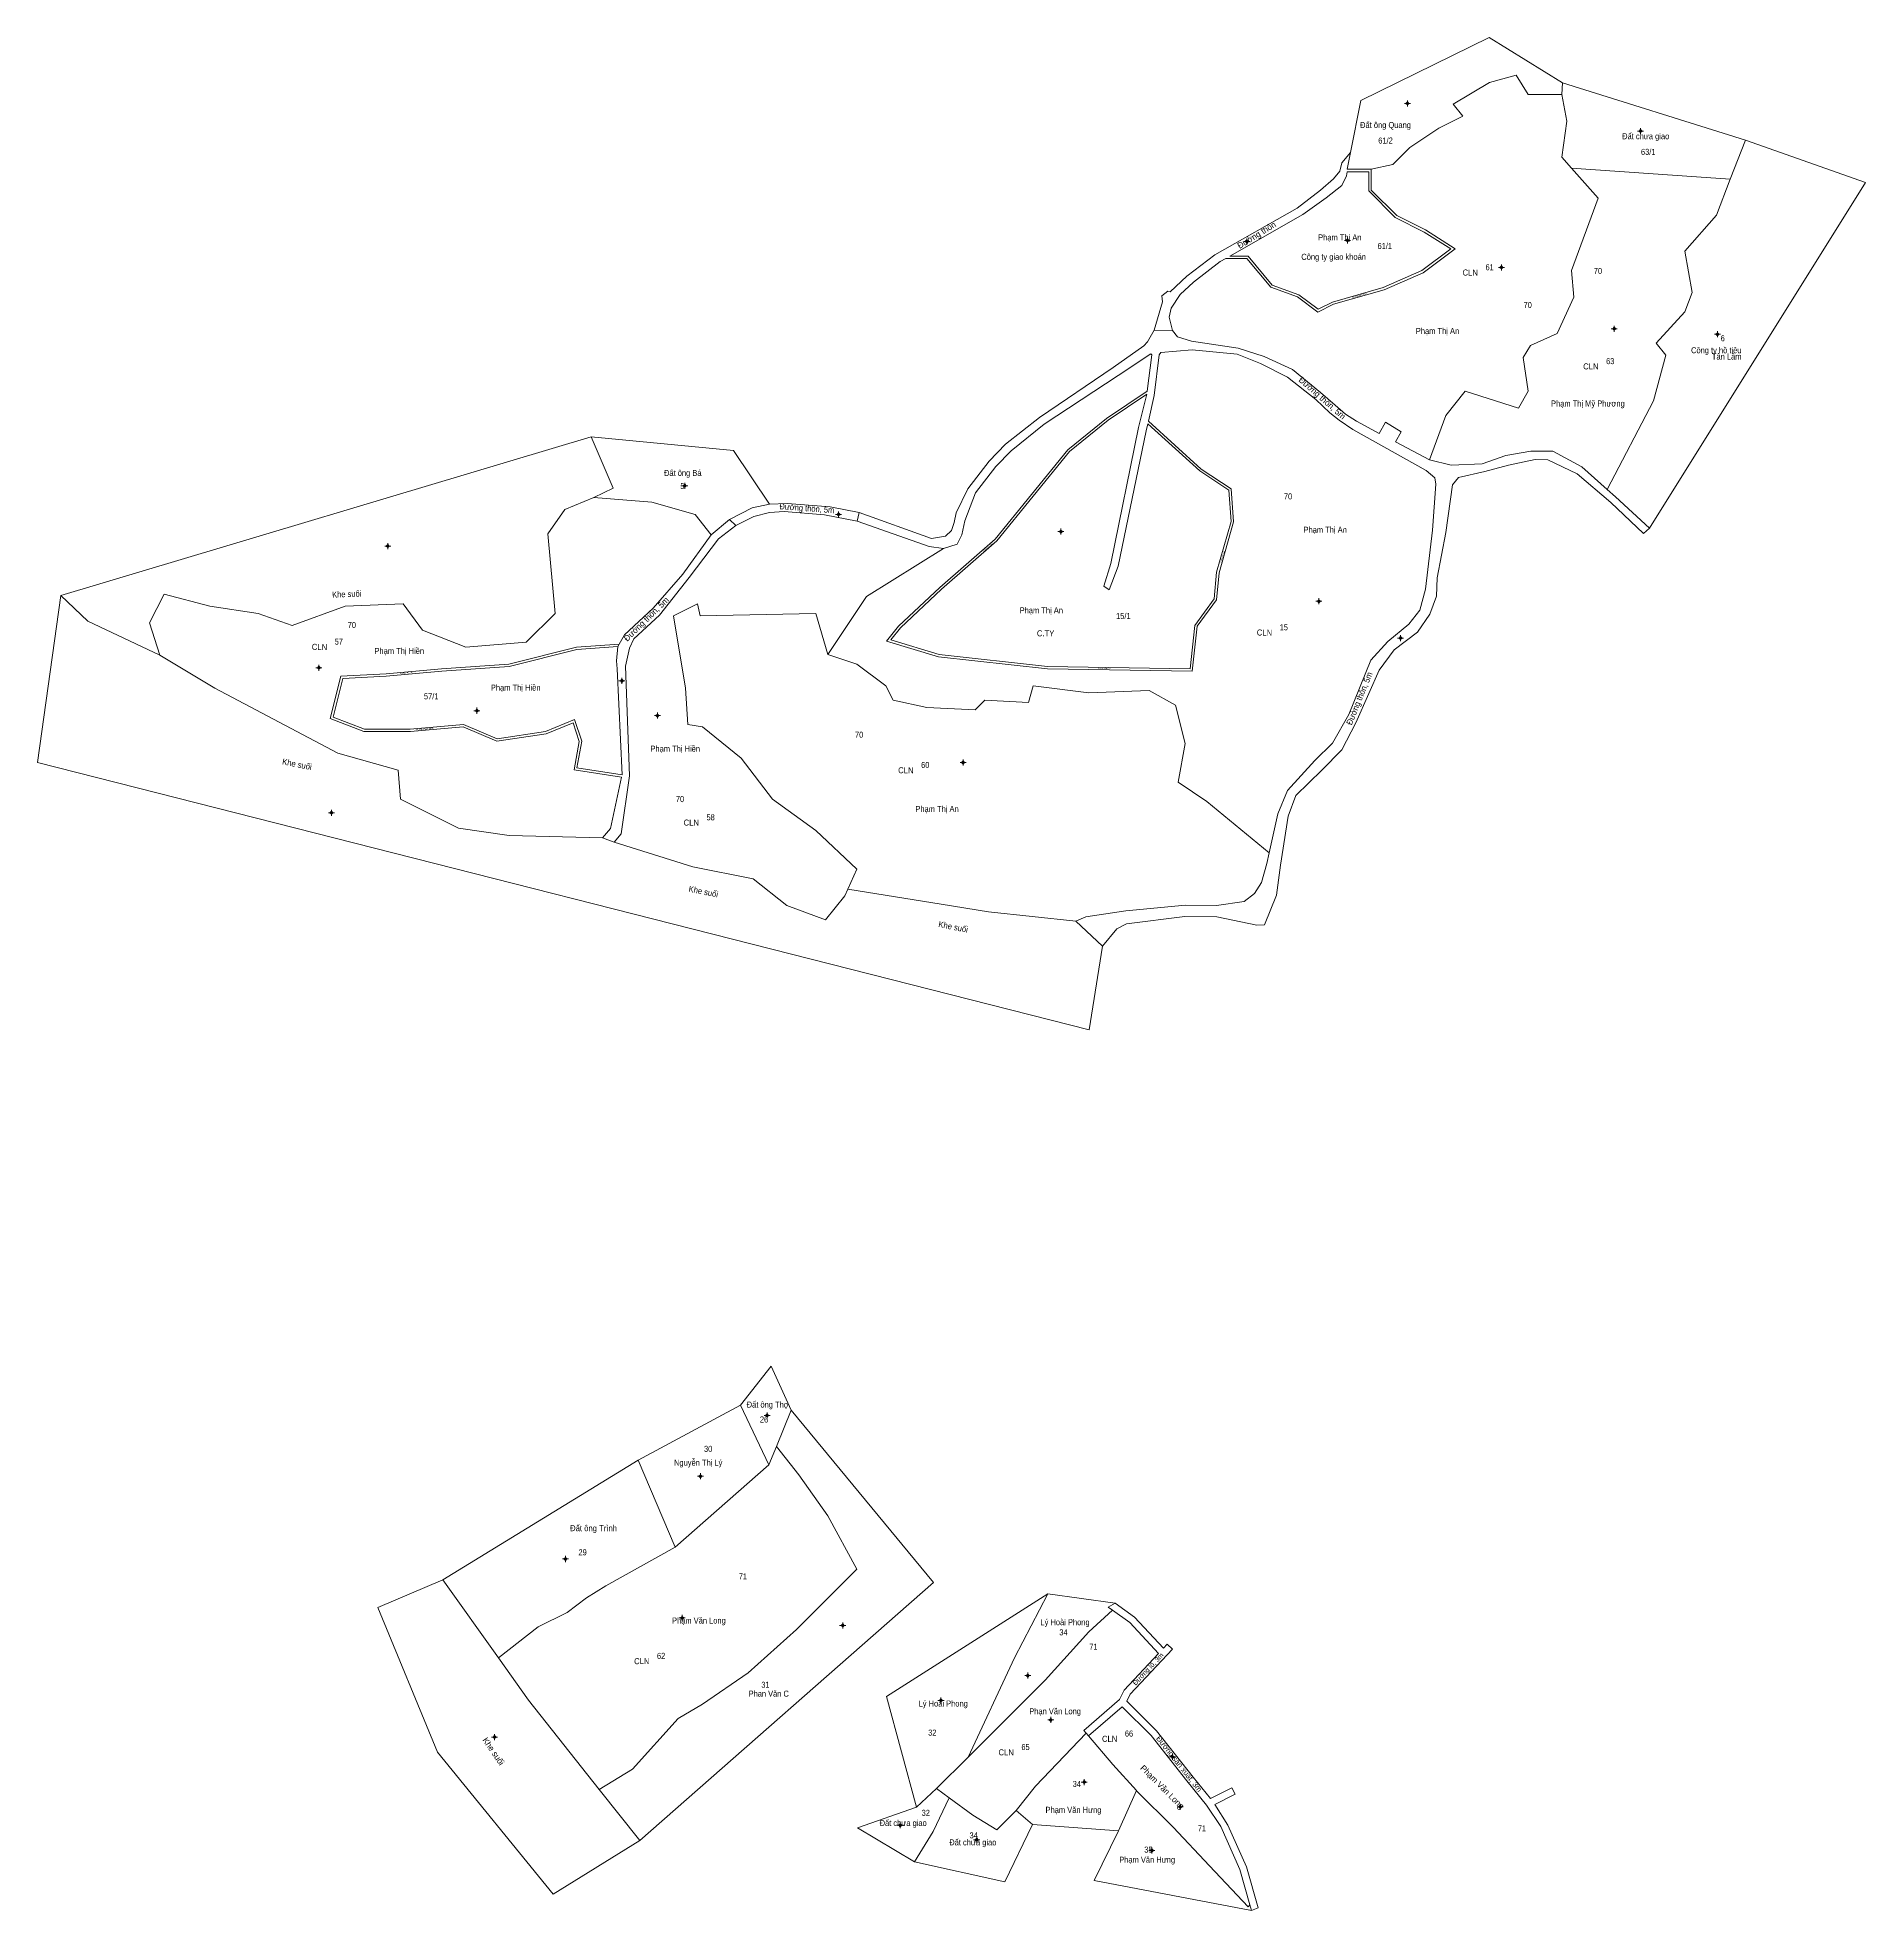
# Model space of a CAD drawing. Header units: metres. Extents: x 538455 to 541653, y 1847238 to 1851303.
# Drawn here: x 539082 to 539839, y 1847238 to 1848015 of the extents above; entities that cross this region are included whole.
import ezdxf
from ezdxf.enums import TextEntityAlignment as Align

# ---------------------------------------------------------------- set-up
doc = ezdxf.new("R2010")
doc.units = ezdxf.units.M
for name, color, linetype in [('1', 7, 'Continuous'), ('2', 7, 'Continuous'), ('3', 7, 'Continuous'), ('4', 7, 'Continuous')]:
    doc.layers.add(name, color=color, linetype=linetype)
for name, color, linetype, lineweight in [('11', 7, 'Continuous', 13), ('22', 7, 'Continuous', 13), ('5', 7, 'Continuous', 13)]:
    doc.layers.add(name, color=color, linetype=linetype, lineweight=lineweight)

msp = doc.modelspace()

# ---------------------------------------------------------------- hatches: boundary and pattern name
at = {"layer": '11'}
for points in [[(539649.16, 1847987.31, 1), (539648.86, 1847987.31, 1)], [(539745.78, 1847975.83, 1), (539745.48, 1847975.83, 1)], [(539582.69, 1847930.06, 1), (539582.39, 1847930.06, 1)], [(539624.34, 1847930.5, 1), (539624.04, 1847930.5, 1)], [(539688.12, 1847919.33, 1), (539687.82, 1847919.33, 1)], [(539734.83, 1847893.91, 1), (539734.53, 1847893.91, 1)], [(539777.56, 1847891.64, 1), (539777.26, 1847891.64, 1)], [(539349.8, 1847828.85, 1), (539349.5, 1847828.85, 1)], [(539413.57, 1847816.99, 1), (539413.27, 1847816.99, 1)], [(539226.79, 1847803.87, 1), (539226.49, 1847803.87, 1)], [(539505.67, 1847809.89, 1), (539505.37, 1847809.89, 1)], [(539612.49, 1847780.99, 1), (539612.19, 1847780.99, 1)], [(539646.33, 1847765.73, 1), (539646.03, 1847765.73, 1)], [(539198.31, 1847753.47, 1), (539198.01, 1847753.47, 1)], [(539323.81, 1847748.04, 1), (539323.51, 1847748.04, 1)], [(539263.73, 1847735.67, 1), (539263.43, 1847735.67, 1)], [(539338.5, 1847733.62, 1), (539338.2, 1847733.62, 1)], [(539465.11, 1847714.2, 1), (539464.81, 1847714.2, 1)], [(539203.46, 1847693.35, 1), (539203.16, 1847693.35, 1)], [(539383.94, 1847443.66, 1), (539383.64, 1847443.66, 1)], [(539356.33, 1847418.46, 1), (539356.03, 1847418.46, 1)], [(539300.42, 1847384.16, 1), (539300.12, 1847384.16, 1)], [(539348.75, 1847359.73, 1), (539348.45, 1847359.73, 1)], [(539415.24, 1847356.64, 1), (539414.94, 1847356.64, 1)], [(539491.9, 1847335.86, 1), (539491.6, 1847335.86, 1)], [(539455.97, 1847325.54, 1), (539455.67, 1847325.54, 1)], [(539501.42, 1847317.49, 1), (539501.12, 1847317.49, 1)], [(539271.03, 1847310.38, 1), (539270.73, 1847310.38, 1)], [(539551.92, 1847302.16, 1), (539551.62, 1847302.16, 1)], [(539515.28, 1847291.73, 1), (539514.98, 1847291.73, 1)], [(539555.01, 1847281.48, 1), (539554.71, 1847281.48, 1)], [(539439.12, 1847273.83, 1), (539438.82, 1847273.83, 1)], [(539470.75, 1847267.82, 1), (539470.45, 1847267.82, 1)], [(539543.35, 1847263.36, 1), (539543.05, 1847263.36, 1)]]:
    msp.add_hatch(color=256, dxfattribs=at).paths.add_polyline_path(points)

# ---------------------------------------------------------------- linework, layer by layer
for p, q in [((539648.39, 1847987.31), (539647.76, 1847987.31)), ((539649.01, 1847988.56), (539649.01, 1847987.93)), ((539649.01, 1847986.69), (539649.01, 1847986.06)), ((539650.26, 1847987.31), (539649.63, 1847987.31)), ((539745.01, 1847975.83), (539744.38, 1847975.83)), ((539745.63, 1847977.08), (539745.63, 1847976.45)), ((539745.63, 1847975.21), (539745.63, 1847974.58)), ((539746.88, 1847975.83), (539746.25, 1847975.83)), ((539581.91, 1847930.06), (539581.29, 1847930.06)), ((539582.54, 1847931.31), (539582.54, 1847930.69)), ((539582.54, 1847929.43), (539582.54, 1847928.81)), ((539583.79, 1847930.06), (539583.17, 1847930.06)), ((539623.56, 1847930.5), (539622.94, 1847930.5)), ((539624.19, 1847931.75), (539624.19, 1847931.13)), ((539624.19, 1847929.87), (539624.19, 1847929.25)), ((539625.44, 1847930.5), (539624.81, 1847930.5)), ((539687.35, 1847919.33), (539686.72, 1847919.33)), ((539687.97, 1847920.58), (539687.97, 1847919.95)), ((539689.22, 1847919.33), (539688.59, 1847919.33)), ((539687.97, 1847918.71), (539687.97, 1847918.08)), ((539734.06, 1847893.91), (539733.43, 1847893.91)), ((539734.68, 1847895.16), (539734.68, 1847894.53)), ((539734.68, 1847893.29), (539734.68, 1847892.66)), ((539735.93, 1847893.91), (539735.31, 1847893.91)), ((539776.79, 1847891.64), (539776.16, 1847891.64)), ((539777.41, 1847892.89), (539777.41, 1847892.27)), ((539777.41, 1847891.01), (539777.41, 1847890.39)), ((539778.66, 1847891.64), (539778.03, 1847891.64)), ((539349.03, 1847828.85), (539348.4, 1847828.85)), ((539349.65, 1847830.1), (539349.65, 1847829.47)), ((539349.65, 1847828.23), (539349.65, 1847827.6)), ((539350.9, 1847828.85), (539350.27, 1847828.85)), ((539413.42, 1847818.24), (539413.42, 1847817.61)), ((539412.8, 1847816.99), (539412.17, 1847816.99)), ((539413.42, 1847816.37), (539413.42, 1847815.74)), ((539414.67, 1847816.99), (539414.05, 1847816.99)), ((539505.52, 1847811.14), (539505.52, 1847810.51)), ((539226.01, 1847803.87), (539225.39, 1847803.87)), ((539226.64, 1847805.12), (539226.64, 1847804.49)), ((539226.64, 1847803.25), (539226.64, 1847802.62)), ((539227.89, 1847803.87), (539227.27, 1847803.87)), ((539504.89, 1847809.89), (539504.27, 1847809.89)), ((539505.52, 1847809.27), (539505.52, 1847808.64)), ((539506.77, 1847809.89), (539506.15, 1847809.89)), ((539611.71, 1847780.99), (539611.09, 1847780.99)), ((539612.34, 1847782.24), (539612.34, 1847781.61)), ((539612.34, 1847780.37), (539612.34, 1847779.74)), ((539613.59, 1847780.99), (539612.97, 1847780.99)), ((539645.56, 1847765.73), (539644.93, 1847765.73)), ((539646.18, 1847766.98), (539646.18, 1847766.35)), ((539646.18, 1847765.11), (539646.18, 1847764.48)), ((539647.43, 1847765.73), (539646.81, 1847765.73)), ((539197.53, 1847753.47), (539196.91, 1847753.47)), ((539198.16, 1847754.72), (539198.16, 1847754.09)), ((539198.16, 1847752.85), (539198.16, 1847752.22)), ((539199.41, 1847753.47), (539198.79, 1847753.47)), ((539323.66, 1847749.29), (539323.66, 1847748.67)), ((539323.03, 1847748.04), (539322.41, 1847748.04)), ((539323.66, 1847747.41), (539323.66, 1847746.79)), ((539324.91, 1847748.04), (539324.29, 1847748.04)), ((539262.95, 1847735.67), (539262.33, 1847735.67)), ((539263.58, 1847736.92), (539263.58, 1847736.29)), ((539263.58, 1847735.05), (539263.58, 1847734.42)), ((539264.83, 1847735.67), (539264.2, 1847735.67)), ((539337.73, 1847733.62), (539337.1, 1847733.62)), ((539338.35, 1847734.87), (539338.35, 1847734.25)), ((539338.35, 1847732.99), (539338.35, 1847732.37)), ((539339.6, 1847733.62), (539338.97, 1847733.62)), ((539464.33, 1847714.2), (539463.71, 1847714.2)), ((539464.96, 1847715.45), (539464.96, 1847714.83)), ((539464.96, 1847713.57), (539464.96, 1847712.95)), ((539466.21, 1847714.2), (539465.59, 1847714.2)), ((539203.31, 1847694.6), (539203.31, 1847693.97)), ((539202.69, 1847693.35), (539202.06, 1847693.35)), ((539203.31, 1847692.73), (539203.31, 1847692.1)), ((539204.56, 1847693.35), (539203.94, 1847693.35)), ((539383.17, 1847443.66), (539382.54, 1847443.66)), ((539383.79, 1847444.91), (539383.79, 1847444.29)), ((539383.79, 1847443.03), (539383.79, 1847442.41)), ((539385.04, 1847443.66), (539384.41, 1847443.66)), ((539355.56, 1847418.46), (539354.93, 1847418.46)), ((539356.18, 1847419.71), (539356.18, 1847419.09)), ((539356.18, 1847417.83), (539356.18, 1847417.21)), ((539357.43, 1847418.46), (539356.81, 1847418.46)), ((539299.65, 1847384.16), (539299.02, 1847384.16)), ((539300.27, 1847385.41), (539300.27, 1847384.79)), ((539300.27, 1847383.53), (539300.27, 1847382.91)), ((539301.52, 1847384.16), (539300.89, 1847384.16)), ((539348.6, 1847360.98), (539348.6, 1847360.35)), ((539347.97, 1847359.73), (539347.35, 1847359.73)), ((539348.6, 1847359.11), (539348.6, 1847358.48)), ((539349.85, 1847359.73), (539349.23, 1847359.73)), ((539414.47, 1847356.64), (539413.84, 1847356.64)), ((539415.09, 1847357.89), (539415.09, 1847357.27)), ((539415.09, 1847356.01), (539415.09, 1847355.39)), ((539416.34, 1847356.64), (539415.71, 1847356.64)), ((539491.75, 1847337.11), (539491.75, 1847336.49)), ((539491.13, 1847335.86), (539490.5, 1847335.86)), ((539491.75, 1847335.23), (539491.75, 1847334.61)), ((539493, 1847335.86), (539492.37, 1847335.86)), ((539455.19, 1847325.54), (539454.57, 1847325.54)), ((539455.82, 1847326.79), (539455.82, 1847326.17)), ((539455.82, 1847324.91), (539455.82, 1847324.29)), ((539457.07, 1847325.54), (539456.44, 1847325.54)), ((539500.65, 1847317.49), (539500.02, 1847317.49)), ((539501.27, 1847318.74), (539501.27, 1847318.11)), ((539501.27, 1847316.87), (539501.27, 1847316.24)), ((539502.52, 1847317.49), (539501.89, 1847317.49)), ((539270.25, 1847310.38), (539269.63, 1847310.38)), ((539270.88, 1847311.63), (539270.88, 1847311.01)), ((539270.88, 1847309.75), (539270.88, 1847309.13)), ((539272.13, 1847310.38), (539271.51, 1847310.38)), ((539551.15, 1847302.16), (539550.52, 1847302.16)), ((539551.77, 1847303.41), (539551.77, 1847302.79)), ((539551.77, 1847301.53), (539551.77, 1847300.91)), ((539553.02, 1847302.16), (539552.39, 1847302.16)), ((539514.51, 1847291.73), (539513.88, 1847291.73)), ((539515.13, 1847292.98), (539515.13, 1847292.35)), ((539515.13, 1847291.11), (539515.13, 1847290.48)), ((539516.38, 1847291.73), (539515.75, 1847291.73)), ((539554.86, 1847282.73), (539554.86, 1847282.11)), ((539438.97, 1847275.08), (539438.97, 1847274.45)), ((539554.23, 1847281.48), (539553.61, 1847281.48)), ((539554.86, 1847280.85), (539554.86, 1847280.23)), ((539556.11, 1847281.48), (539555.49, 1847281.48)), ((539438.35, 1847273.83), (539437.72, 1847273.83)), ((539438.97, 1847273.21), (539438.97, 1847272.58)), ((539440.22, 1847273.83), (539439.59, 1847273.83)), ((539469.97, 1847267.82), (539469.35, 1847267.82)), ((539470.6, 1847269.07), (539470.6, 1847268.45)), ((539470.6, 1847267.19), (539470.6, 1847266.57)), ((539471.85, 1847267.82), (539471.23, 1847267.82)), ((539542.57, 1847263.36), (539541.95, 1847263.36)), ((539543.2, 1847264.61), (539543.2, 1847263.99)), ((539543.2, 1847262.73), (539543.2, 1847262.11)), ((539544.45, 1847263.36), (539543.82, 1847263.36))]:
    msp.add_line(p, q, dxfattribs=at)
for points in [[(539649.01, 1847987.93), (539648.39, 1847987.31), (539649.01, 1847986.69), (539649.63, 1847987.31)], [(539745.63, 1847976.45), (539745.01, 1847975.83), (539745.63, 1847975.21), (539746.25, 1847975.83)], [(539582.54, 1847930.69), (539581.91, 1847930.06), (539582.54, 1847929.43), (539583.17, 1847930.06)], [(539624.19, 1847931.13), (539623.56, 1847930.5), (539624.19, 1847929.87), (539624.81, 1847930.5)], [(539687.97, 1847919.95), (539687.35, 1847919.33), (539687.97, 1847918.71), (539688.59, 1847919.33)], [(539734.68, 1847894.53), (539734.06, 1847893.91), (539734.68, 1847893.29), (539735.31, 1847893.91)], [(539777.41, 1847892.27), (539776.79, 1847891.64), (539777.41, 1847891.01), (539778.03, 1847891.64)], [(539349.65, 1847829.47), (539349.03, 1847828.85), (539349.65, 1847828.23), (539350.27, 1847828.85)], [(539413.42, 1847817.61), (539412.8, 1847816.99), (539413.42, 1847816.37), (539414.05, 1847816.99)], [(539505.52, 1847810.51), (539504.89, 1847809.89), (539505.52, 1847809.27), (539506.15, 1847809.89)], [(539226.64, 1847804.49), (539226.01, 1847803.87), (539226.64, 1847803.25), (539227.27, 1847803.87)], [(539612.34, 1847781.61), (539611.71, 1847780.99), (539612.34, 1847780.37), (539612.97, 1847780.99)], [(539646.18, 1847766.35), (539645.56, 1847765.73), (539646.18, 1847765.11), (539646.81, 1847765.73)], [(539198.16, 1847754.09), (539197.53, 1847753.47), (539198.16, 1847752.85), (539198.79, 1847753.47)], [(539323.66, 1847748.67), (539323.03, 1847748.04), (539323.66, 1847747.41), (539324.29, 1847748.04)], [(539263.58, 1847736.29), (539262.95, 1847735.67), (539263.58, 1847735.05), (539264.2, 1847735.67)], [(539338.35, 1847734.25), (539337.73, 1847733.62), (539338.35, 1847732.99), (539338.97, 1847733.62)], [(539464.96, 1847714.83), (539464.33, 1847714.2), (539464.96, 1847713.57), (539465.59, 1847714.2)], [(539203.31, 1847693.97), (539202.69, 1847693.35), (539203.31, 1847692.73), (539203.94, 1847693.35)], [(539383.79, 1847444.29), (539383.17, 1847443.66), (539383.79, 1847443.03), (539384.41, 1847443.66)], [(539356.18, 1847419.09), (539355.56, 1847418.46), (539356.18, 1847417.83), (539356.81, 1847418.46)], [(539300.27, 1847384.79), (539299.65, 1847384.16), (539300.27, 1847383.53), (539300.89, 1847384.16)], [(539348.6, 1847360.35), (539347.97, 1847359.73), (539348.6, 1847359.11), (539349.23, 1847359.73)], [(539415.09, 1847357.27), (539414.47, 1847356.64), (539415.09, 1847356.01), (539415.71, 1847356.64)], [(539491.75, 1847336.49), (539491.13, 1847335.86), (539491.75, 1847335.23), (539492.37, 1847335.86)], [(539455.82, 1847326.17), (539455.19, 1847325.54), (539455.82, 1847324.91), (539456.44, 1847325.54)], [(539501.27, 1847318.11), (539500.65, 1847317.49), (539501.27, 1847316.87), (539501.89, 1847317.49)], [(539270.88, 1847311.01), (539270.25, 1847310.38), (539270.88, 1847309.75), (539271.51, 1847310.38)], [(539551.77, 1847302.79), (539551.15, 1847302.16), (539551.77, 1847301.53), (539552.39, 1847302.16)], [(539515.13, 1847292.35), (539514.51, 1847291.73), (539515.13, 1847291.11), (539515.75, 1847291.73)], [(539554.86, 1847282.11), (539554.23, 1847281.48), (539554.86, 1847280.85), (539555.49, 1847281.48)], [(539438.97, 1847274.45), (539438.35, 1847273.83), (539438.97, 1847273.21), (539439.59, 1847273.83)], [(539470.6, 1847268.45), (539469.97, 1847267.82), (539470.6, 1847267.19), (539471.23, 1847267.82)], [(539543.2, 1847263.99), (539542.57, 1847263.36), (539543.2, 1847262.73), (539543.82, 1847263.36)]]:
    msp.add_lwpolyline(points, close=True, dxfattribs=at)
for centre in [(539649.01, 1847987.31), (539745.63, 1847975.83), (539582.54, 1847930.06), (539624.19, 1847930.5), (539687.97, 1847919.33), (539734.68, 1847893.91), (539777.41, 1847891.64), (539349.65, 1847828.85), (539413.42, 1847816.99), (539226.64, 1847803.87), (539505.52, 1847809.89), (539612.34, 1847780.99), (539646.18, 1847765.73), (539198.16, 1847753.47), (539323.66, 1847748.04), (539263.58, 1847735.67), (539338.35, 1847733.62), (539464.96, 1847714.2), (539203.31, 1847693.35), (539383.79, 1847443.66), (539356.18, 1847418.46), (539300.27, 1847384.16), (539348.6, 1847359.73), (539415.09, 1847356.64), (539491.75, 1847335.86), (539455.82, 1847325.54), (539501.27, 1847317.49), (539270.88, 1847310.38), (539551.77, 1847302.16), (539515.13, 1847291.73), (539554.86, 1847281.48), (539438.97, 1847273.83), (539470.6, 1847267.82), (539543.2, 1847263.36)]:
    msp.add_circle(centre, 0.15, dxfattribs=at)
at = {"layer": '22'}
for p, q in [((539421.88, 1847817.81), (539421.15, 1847814.26)), ((539321.92, 1847762.21), (539322.52, 1847763.26))]:
    msp.add_line(p, q, dxfattribs=at)
for points in [[(539544.18, 1847893.35), (539547.52, 1847905.05), (539547.23, 1847907.54), (539549.8, 1847909.49), (539550.77, 1847909.28), (539557.68, 1847915.76), (539569.25, 1847924.54), (539603.35, 1847943.93), (539613.08, 1847951.36), (539618.43, 1847956.07), (539620.99, 1847959.2), (539621.84, 1847962.67), (539625.41, 1847966.96), (539624.09, 1847960), (539634, 1847960), (539634, 1847951.41), (539644.59, 1847940.82), (539656.49, 1847934.87), (539668.76, 1847927.07), (539655.51, 1847917.13), (539639.34, 1847910.06), (539618.36, 1847904.06), (539611.89, 1847900.83), (539603.52, 1847907.11), (539592.4, 1847911.15), (539582.53, 1847923), (539573.74, 1847923), (539571.51, 1847921.73), (539560.41, 1847913.25), (539554.89, 1847908.05), (539551.22, 1847902.43), (539550.4, 1847898.7), (539551.66, 1847893.17)], [(539575.49, 1847924), (539605.66, 1847941.21), (539615.4, 1847948.15), (539621.79, 1847953.23), (539623.8, 1847957.23), (539624.09, 1847959), (539633, 1847959), (539633, 1847951), (539644, 1847940), (539656, 1847934), (539667, 1847927), (539655, 1847918), (539639, 1847911), (539618, 1847905), (539612, 1847902), (539604, 1847908), (539593, 1847912), (539583, 1847924)], [(539435, 1847765), (539455, 1847759), (539500, 1847754), (539559, 1847753), (539561, 1847771), (539569, 1847782), (539570, 1847793), (539576, 1847814), (539575, 1847827), (539563, 1847835), (539541.45, 1847854.55), (539540.79, 1847851.65), (539529.19, 1847795.61), (539525.43, 1847785.68), (539523.21, 1847787.25), (539526.23, 1847796.69), (539537.61, 1847853.04), (539541.02, 1847866.78), (539525, 1847856), (539509, 1847843), (539479, 1847806), (539456, 1847786), (539439, 1847770)], [(539321.92, 1847762.21), (539321.46, 1847756.3), (539321.67, 1847753.02), (539323.74, 1847709.13), (539305, 1847712), (539307, 1847723), (539304, 1847732), (539292, 1847727), (539272, 1847724), (539258, 1847730), (539236, 1847728), (539217, 1847728), (539204, 1847733), (539208, 1847749), (539226, 1847750), (539249, 1847752), (539277, 1847754), (539305, 1847761)], [(539515.03, 1847313.14), (539516, 1847312), (539516.96, 1847310.86), (539530.92, 1847322.96), (539542.86, 1847311.02), (539557.67, 1847292.26), (539565.79, 1847282.11), (539571.67, 1847273.29), (539579.58, 1847255.49), (539583.79, 1847240.79), (539584.45, 1847238.49), (539587.24, 1847239.61), (539582.4, 1847256.56), (539574.59, 1847273.84), (539569.19, 1847282.42), (539577.67, 1847286.66), (539576.33, 1847289.34), (539567.42, 1847284.88), (539560.33, 1847293.74), (539545.14, 1847312.98), (539532.83, 1847325.29), (539534.24, 1847328.13), (539551.74, 1847346.8), (539549.55, 1847348.85), (539548.01, 1847347.2), (539536.01, 1847360.12), (539528.03, 1847365.82), (539525.07, 1847364.25), (539526.86, 1847362.97), (539533.99, 1847357.88), (539545.95, 1847345), (539531.76, 1847329.87), (539529.79, 1847325.93)]]:
    msp.add_lwpolyline(points, close=True, dxfattribs=at)
for points in [[(539544.18, 1847893.35), (539541.37, 1847888.47), (539539.8, 1847886.87), (539527.11, 1847877.82), (539496.68, 1847857.16), (539482.57, 1847846.07), (539475.75, 1847839.01), (539466.88, 1847827.58), (539462.16, 1847817.66), (539461.33, 1847813.69), (539460.22, 1847810.36), (539457.63, 1847807.95), (539451.92, 1847806.97), (539421.88, 1847817.81)], [(539551.66, 1847893.17), (539553.84, 1847890.57), (539559.6, 1847888.73), (539578.96, 1847885.82), (539589.7, 1847882.42), (539601.45, 1847877.08), (539613.07, 1847867.46), (539619.11, 1847862.23), (539623.32, 1847858.53), (539627.92, 1847855.56), (539637.37, 1847850.58)], [(539421.15, 1847814.26), (539450.89, 1847803.75), (539456.89, 1847802.89), (539462.5, 1847804.64), (539464.43, 1847808.47), (539465.72, 1847814.36), (539470.05, 1847825.88), (539478.59, 1847836.82), (539484.86, 1847843.38), (539498.52, 1847854.38), (539529.15, 1847874.5), (539542.78, 1847883.48), (539543.22, 1847883.18), (539541.2, 1847868.11), (539524.4, 1847856.8), (539508.29, 1847843.71), (539478.28, 1847806.7), (539455.33, 1847786.74), (539438.26, 1847770.68), (539433.29, 1847764.47), (539454.8, 1847758.02), (539499.94, 1847753), (539559.89, 1847751.98), (539561.96, 1847770.63), (539569.97, 1847781.63), (539570.99, 1847792.82), (539577.01, 1847813.9), (539575.96, 1847827.56), (539563.62, 1847835.79), (539541.71, 1847855.66), (539544.14, 1847866.24), (539546.24, 1847883.17), (539546.83, 1847884.12), (539559.83, 1847885.22), (539578.52, 1847883.34), (539588.18, 1847879.5), (539599.31, 1847873.91), (539611.15, 1847864.54), (539616.83, 1847859.11), (539620.8, 1847855.99), (539626.38, 1847852.19), (539656.83, 1847835.14), (539660.35, 1847832.1), (539660.85, 1847829.58), (539659.48, 1847810.48), (539656.46, 1847786), (539654.23, 1847777.29), (539649.61, 1847771.55), (539640.84, 1847764.38), (539633.83, 1847756.64), (539624.82, 1847734.13), (539618.04, 1847722.14), (539610.61, 1847714.99)], [(539610.61, 1847714.99), (539599.28, 1847702.55), (539595.34, 1847692.99), (539591.8, 1847676.75), (539590.85, 1847672.4), (539588.59, 1847664.48), (539585.65, 1847659.98), (539581.44, 1847656.62), (539569.95, 1847654.87), (539557.03, 1847655.02), (539532.37, 1847652.72), (539515.75, 1847650.29), (539511.64, 1847648.4), (539522.74, 1847638.11), (539528.6, 1847645.3), (539532.63, 1847647.3), (539556.77, 1847650.39), (539570.14, 1847650.3), (539586.66, 1847646.8), (539589.8, 1847646.92), (539594.84, 1847659.19), (539596.51, 1847671.72), (539599.61, 1847691.91), (539602.81, 1847700.48), (539613.53, 1847711.03), (539621.87, 1847719.48), (539627.66, 1847730.62), (539632.99, 1847742.77), (539637.27, 1847752.52), (539643.48, 1847760.92), (539653.23, 1847768.26), (539658.24, 1847775.62), (539661.02, 1847783.06), (539661.39, 1847790.65), (539664.87, 1847809.56), (539667.73, 1847829.18), (539670.2, 1847832.27), (539681.04, 1847834.72), (539690.94, 1847837.38), (539701.9, 1847839.71), (539707.22, 1847839.64), (539719.27, 1847833.82), (539733.24, 1847821.97), (539746.81, 1847809.04), (539749.24, 1847811.29), (539735.16, 1847824.24), (539731.7, 1847827.34), (539721.23, 1847836.71), (539709.27, 1847843.23), (539700.2, 1847843.21), (539689.75, 1847841.34), (539679.99, 1847837.88), (539667.09, 1847837.35), (539658.12, 1847839.66), (539644.08, 1847847.06)], [(539421.88, 1847817.81), (539409.96, 1847820.09), (539392.14, 1847821.54), (539384.76, 1847821.3), (539377.57, 1847819.7), (539368.2, 1847814.87), (539370.83, 1847812.44)], [(539370.83, 1847812.44), (539378.36, 1847816.12), (539384.83, 1847817.79), (539390.85, 1847818.23), (539407.55, 1847816.78), (539421.15, 1847814.26)], [(539370.83, 1847812.44), (539363.62, 1847806.83), (539351.52, 1847790.91), (539339.16, 1847775.29), (539328.65, 1847765.4), (539326.76, 1847761.63), (539325.2, 1847754.16), (539326.85, 1847708.64), (539323.31, 1847684.67), (539320.41, 1847681.2), (539315.64, 1847682.94), (539318.87, 1847686.81), (539323.53, 1847708.15), (539303.83, 1847711.17), (539305.97, 1847722.93), (539303.39, 1847730.66), (539292.27, 1847726.03), (539271.87, 1847722.97), (539257.84, 1847728.98), (539236.05, 1847727), (539216.81, 1847727), (539202.82, 1847732.38), (539207.21, 1847749.96), (539225.93, 1847751), (539248.92, 1847753), (539276.84, 1847754.99), (539304.84, 1847761.99), (539322.52, 1847763.26)], [(539368.2, 1847814.87), (539360.68, 1847808.58), (539348.83, 1847792.2), (539336.57, 1847778.12), (539324.67, 1847767.03), (539322.52, 1847763.26)]]:
    msp.add_lwpolyline(points, dxfattribs=at)
at = {"layer": '5'}
for p, q in [((539713, 1847991), (539713.25, 1847995.8)), ((539713.25, 1847995.8), (539789, 1847972)), ((539782.75, 1847955.85), (539789, 1847972)), ((539716.98, 1847960.49), (539782.75, 1847955.85)), ((539091.24, 1847783.33), (539310.93, 1847849.12)), ((539330.37, 1847425.14), (539372.71, 1847447.84)), ((539384.55, 1847423.2), (539372.71, 1847447.84)), ((539249.49, 1847375.51), (539330.37, 1847425.14)), ((539330.37, 1847425.14), (539345.73, 1847389.07)), ((539384.55, 1847423.2), (539345.73, 1847389.07)), ((539500.12, 1847369.71), (539528.03, 1847365.82)), ((539454, 1847289), (539467.02, 1847302.02)), ((539454, 1847289), (539445.64, 1847281.37)), ((539454, 1847289), (539459.17, 1847285.21)), ((539536.79, 1847288.23), (539529.33, 1847271.46)), ((539487, 1847280), (539493.72, 1847274.14)), ((539493.72, 1847274.14), (539529.33, 1847271.46))]:
    msp.add_line(p, q, dxfattribs=at)
for points in [[(539625.41, 1847966.96), (539629.73, 1847988.45), (539682.9, 1848014.62), (539713.25, 1847995.8)], [(539634, 1847960), (539643, 1847962), (539650, 1847969), (539662, 1847977), (539672, 1847982), (539668, 1847987), (539683, 1847996), (539694, 1847999), (539699, 1847991), (539713, 1847991)], [(539713, 1847991), (539715, 1847980), (539713, 1847965), (539716.98, 1847960.49)], [(539789, 1847972), (539838.78, 1847954.59), (539749.24, 1847811.29)], [(539716.98, 1847960.49), (539728, 1847948), (539717, 1847918), (539718, 1847907), (539711, 1847892), (539700, 1847887), (539697, 1847882), (539699, 1847868), (539695, 1847861), (539673, 1847868), (539665, 1847858), (539658.12, 1847839.66)], [(539782.75, 1847955.85), (539777, 1847941), (539764, 1847926), (539767, 1847909), (539764, 1847901), (539752, 1847888), (539756, 1847883), (539751, 1847864), (539731.7, 1847827.34)], [(539310.93, 1847849.12), (539319.99, 1847827.9), (539312, 1847824)], [(539310.93, 1847849.12), (539369.92, 1847843.49), (539384.76, 1847821.3)], [(539637.37, 1847850.58), (539639.95, 1847855.2), (539646.38, 1847851.22), (539644.08, 1847847.06)], [(539312, 1847824), (539300, 1847819), (539293, 1847809), (539296, 1847776), (539284, 1847764), (539259, 1847762), (539241, 1847769), (539233, 1847780), (539209, 1847779), (539187, 1847771), (539173, 1847776), (539153, 1847779), (539134, 1847784), (539128, 1847772), (539132.18, 1847758.61)], [(539360.68, 1847808.58), (539354, 1847817), (539336, 1847822), (539312, 1847824)], [(539456.89, 1847802.89), (539425, 1847783), (539409, 1847759)], [(539091.24, 1847783.33), (539081.56, 1847714.14), (539517.14, 1847603.37), (539522.74, 1847638.11)], [(539091.24, 1847783.33), (539102.36, 1847772.74), (539132.18, 1847758.61)], [(539409, 1847759), (539404, 1847776), (539356, 1847775), (539355, 1847780), (539345, 1847775), (539350, 1847745), (539351, 1847730), (539357, 1847729), (539373, 1847716), (539386, 1847699), (539404, 1847686), (539421, 1847670), (539417.22, 1847661.68)], [(539132.18, 1847758.61), (539155, 1847745), (539206, 1847718), (539231, 1847711), (539232, 1847699), (539256, 1847687), (539277, 1847684), (539315.64, 1847682.94)], [(539409, 1847759), (539421, 1847755), (539433, 1847746), (539436, 1847740), (539450, 1847737), (539470, 1847736), (539474, 1847740), (539492, 1847739), (539494, 1847746), (539517, 1847743), (539542, 1847744), (539553, 1847738), (539557, 1847722), (539554, 1847706), (539566, 1847698), (539591.8, 1847676.75)], [(539417.22, 1847661.68), (539416, 1847659), (539408, 1847649), (539392, 1847655), (539378, 1847666), (539353, 1847671), (539320.41, 1847681.2)], [(539417.22, 1847661.68), (539455.85, 1847655.48), (539475.56, 1847652.32), (539511.64, 1847648.4)], [(539372.71, 1847447.84), (539385.46, 1847464.12), (539393.75, 1847445.83)], [(539393.75, 1847445.83), (539452.67, 1847374.35), (539331.07, 1847267.46)], [(539384.55, 1847423.2), (539387.64, 1847430.8), (539393.75, 1847445.83)], [(539387.64, 1847430.8), (539397, 1847419), (539409, 1847402), (539421, 1847380), (539396, 1847355), (539376, 1847337), (539357, 1847324), (539347, 1847318), (539328, 1847297), (539314.28, 1847288.67), (539331.07, 1847267.46)], [(539345.73, 1847389.07), (539317, 1847373), (539309, 1847368), (539301, 1847362), (539289, 1847356), (539272.51, 1847343.18)], [(539331.07, 1847267.46), (539295.18, 1847245.26), (539247.26, 1847304.14), (539222.53, 1847364.01), (539249.49, 1847375.51), (539272.51, 1847343.18)], [(539445.64, 1847281.37), (539433.2, 1847327.14), (539500.12, 1847369.71)], [(539467.02, 1847302.02), (539486.28, 1847343.25), (539500.12, 1847369.71)], [(539467.02, 1847302.02), (539468, 1847303), (539482, 1847317), (539499, 1847334), (539517, 1847354), (539526.86, 1847362.97)], [(539272.51, 1847343.18), (539284.97, 1847325.68), (539314.28, 1847288.67)], [(539487, 1847280), (539495, 1847290), (539516, 1847312)], [(539516.96, 1847310.86), (539527, 1847299), (539536.79, 1847288.23)], [(539444.82, 1847258.66), (539452.64, 1847271.22), (539459.17, 1847285.21)], [(539459.17, 1847285.21), (539469.01, 1847277.99), (539479, 1847272), (539487, 1847280)], [(539536.79, 1847288.23), (539537, 1847288), (539552, 1847273), (539567, 1847257), (539583, 1847240), (539583.79, 1847240.79)], [(539445.64, 1847281.37), (539421.17, 1847272.81), (539444.82, 1847258.66)], [(539444.82, 1847258.66), (539482.32, 1847250.44), (539493.72, 1847274.14)], [(539529.33, 1847271.46), (539519.25, 1847250.9), (539584.45, 1847238.49)]]:
    msp.add_lwpolyline(points, dxfattribs=at)

# ---------------------------------------------------------------- texts
at = {"layer": '1'}
for s, width, p in [('Đất ông Quang', 0.9, (539639.945, 1847977.1)), ('Đất chưa giao', 0.9, (539747.73, 1847972.45)), ('Phạm Thị An', 0.9, (539621.015, 1847930.51)), ('Công ty giao khoán', 0.9, (539618.455, 1847922.48)), ('Phạm Thị An', 0.9, (539661.485, 1847891.76)), ('Phạm Thị Mỹ Phương', 0.9, (539723.76, 1847861.7)), ('Đất ông Bá', 0.9, (539348.845, 1847832.94)), ('Phạm Thị An', 0.9, (539614.955, 1847809.37)), ('Phạm Thị An', 0.9, (539497.375, 1847776.01)), ('C.TY', 0.95, (539499.16, 1847766.47)), ('Phạm Thị Hiền', 0.9, (539231.42, 1847759.19)), ('Phạm Thị Hiền', 0.9, (539279.65, 1847743.99)), ('Phạm Thị Hiền', 0.9, (539345.73, 1847718.67)), ('Phạm Thị An', 0.9, (539454.165, 1847693.73)), ('Đất ông Thọ', 0.9, (539383.88, 1847446.9)), ('Nguyễn Thị Lý', 0.9, (539355.25, 1847422.82)), ('Đất ông Trình', 0.95, (539311.89, 1847395.68)), ('Phạm Văn Long', 0.9, (539355.53, 1847357.41)), ('Lý Hoài Phong', 0.9, (539507.205, 1847356.72)), ('Phan Văn C', 0.85, (539384.465, 1847327.11)), ('Lý Hoài Phong', 0.9, (539456.745, 1847323.02)), ('Phạn Văn Long', 0.9, (539503.075, 1847319.83)), ('Đất chưa giao', 0.9, (539440.16, 1847273.52)), ('Phạm Văn Hưng', 0.9, (539510.69, 1847278.97)), ('Đất chưa giao', 0.9, (539468.99, 1847265.5)), ('Phạm Văn Hưng', 0.9, (539541.22, 1847258.3))]:
    msp.add_text(s, height=2.5, dxfattribs=dict(at, width=width)).set_placement(p, align=Align.CENTER)
for s, height, rotation, p in [('Đường thôn', 2.5, 31.641, (539587.204, 1847931.696)), ('Đường thôn, 5m', 2.5, 318.582, (539612.913, 1847864.255)), ('Đường sản xuất', 0.5, 41.194, (539475.47, 1847803.177)), ('Đường thôn, 5m', 2.5, 44.366, (539334.621, 1847772.725)), ('Đường lô, 3m', 2.02, 46.853, (539542.323, 1847337.879)), ('Khe suối', 2.5, 304.296, (539269.409, 1847303.749)), ('Phạm Văn Long', 2.5, 315, (539546.606, 1847288.794))]:
    msp.add_text(s, height=height, rotation=rotation, dxfattribs=at).set_placement(p, align=Align.CENTER)
for s, height, rotation, width, p in [('Đường sản xuất', 0.62, 16.791, 0.95, (539629.19, 1847907.424)), ('Đường thôn, 5m', 2.5, 355.761, 0.9, (539400.173, 1847818.316)), ('Đường sản xuất', 0.5, 72.349, 0.95, (539572.617, 1847799.444)), ('Khe suối', 2.5, 2.386, 0.9, (539209.723, 1847782.724)), ('Đường sản xuất', 0.5, 5.099, 0.9, (539234.328, 1847751.085)), ('Đường sản xuất', 0.5, 359.71, 0.9, (539523.569, 1847752.91)), ('Đường thôn, 5m', 2.5, 67.899, 0.95, (539630.279, 1847740.28)), ('Đường sản xuất', 0.73, 5.099, 0.9, (539241.918, 1847727.779)), ('Khe suối', 2.5, 348.69, 0.95, (539188.825, 1847712.241)), ('Khe suối', 2.5, 348.69, 0.95, (539357.165, 1847659.481)), ('Khe suối', 2.5, 348.69, 0.95, (539460.645, 1847644.861)), ('Đường sản xuất, 3m', 2.25, 308.291, 0.95, (539553.595, 1847298.552))]:
    msp.add_text(s, height=height, rotation=rotation, dxfattribs=dict(at, width=width)).set_placement(p, align=Align.CENTER)
at = {"layer": '1', "width": 0.9}
for s, p in [('Công ty hồ tiêu', (539787.4, 1847883.77)), ('Tân Lâm', (539787.4, 1847881.17))]:
    msp.add_text(s, height=2.5, dxfattribs=at).set_placement(p, align=Align.RIGHT)
at = {"layer": '2'}
for s, width, p in [('61/2', 0.85, (539639.955, 1847970.66)), ('63/1', 0.85, (539748.77, 1847965.97)), ('61/1', 0.85, (539639.65, 1847926.94)), ('61', 0.75, (539683.065, 1847918.16)), ('6', 0.8, (539779.645, 1847888.75)), ('63', 0.8, (539733.02, 1847879.26)), ('5', 0.75, (539348.685, 1847827.5)), ('15/1', 0.85, (539531.35, 1847773.62)), ('57', 0.8, (539206.38, 1847763.04)), ('15', 0.8, (539597.81, 1847768.99)), ('57/1', 0.85, (539244.65, 1847740.39)), ('60', 0.85, (539449.295, 1847711.92)), ('58', 0.8, (539360.4, 1847690.24)), ('26', 0.85, (539382.52, 1847440.71)), ('30', 0.85, (539359.365, 1847428.54)), ('29', 0.85, (539307.365, 1847385.68)), ('34', 0.85, (539506.555, 1847352.51)), ('62', 0.85, (539339.89, 1847342.77)), ('31', 0.75, (539383.095, 1847330.78)), ('32', 0.85, (539452.22, 1847310.97)), ('65', 0.8, (539490.83, 1847304.98)), ('66', 0.85, (539533.7, 1847310.58)), ('34', 0.85, (539512.085, 1847289.7)), ('32', 0.85, (539449.53, 1847277.72)), ('34', 0.85, (539469.345, 1847268.39)), ('35', 0.8, (539541.72, 1847262.49))]:
    msp.add_text(s, height=2.5, dxfattribs=dict(at, width=width)).set_placement(p, align=Align.CENTER)
at = {"layer": '3', "width": 0.95}
for p in [(539675.045, 1847915.97), (539725.005, 1847877.07), (539589.795, 1847766.8), (539198.365, 1847760.85), (539441.275, 1847709.73), (539352.385, 1847688.05), (539331.875, 1847340.58), (539525.685, 1847308.39), (539482.815, 1847302.79)]:
    msp.add_text('CLN', height=2.5, dxfattribs=at).set_placement(p, align=Align.CENTER)
at = {"layer": '4'}
for s, width, p in [('70', 0.85, (539727.955, 1847916.63)), ('70', 0.85, (539698.845, 1847902.5)), ('70', 0.85, (539599.575, 1847823.2)), ('70', 0.85, (539211.795, 1847769.9)), ('70', 0.85, (539421.915, 1847724.45)), ('70', 0.85, (539347.715, 1847697.78)), ('71', 0.75, (539373.765, 1847375.71)), ('71', 0.75, (539518.945, 1847346.53)), ('71', 0.75, (539563.905, 1847271.28))]:
    msp.add_text(s, height=2.5, dxfattribs=dict(at, width=width)).set_placement(p, align=Align.CENTER)

doc.saveas('drawing.dxf')
